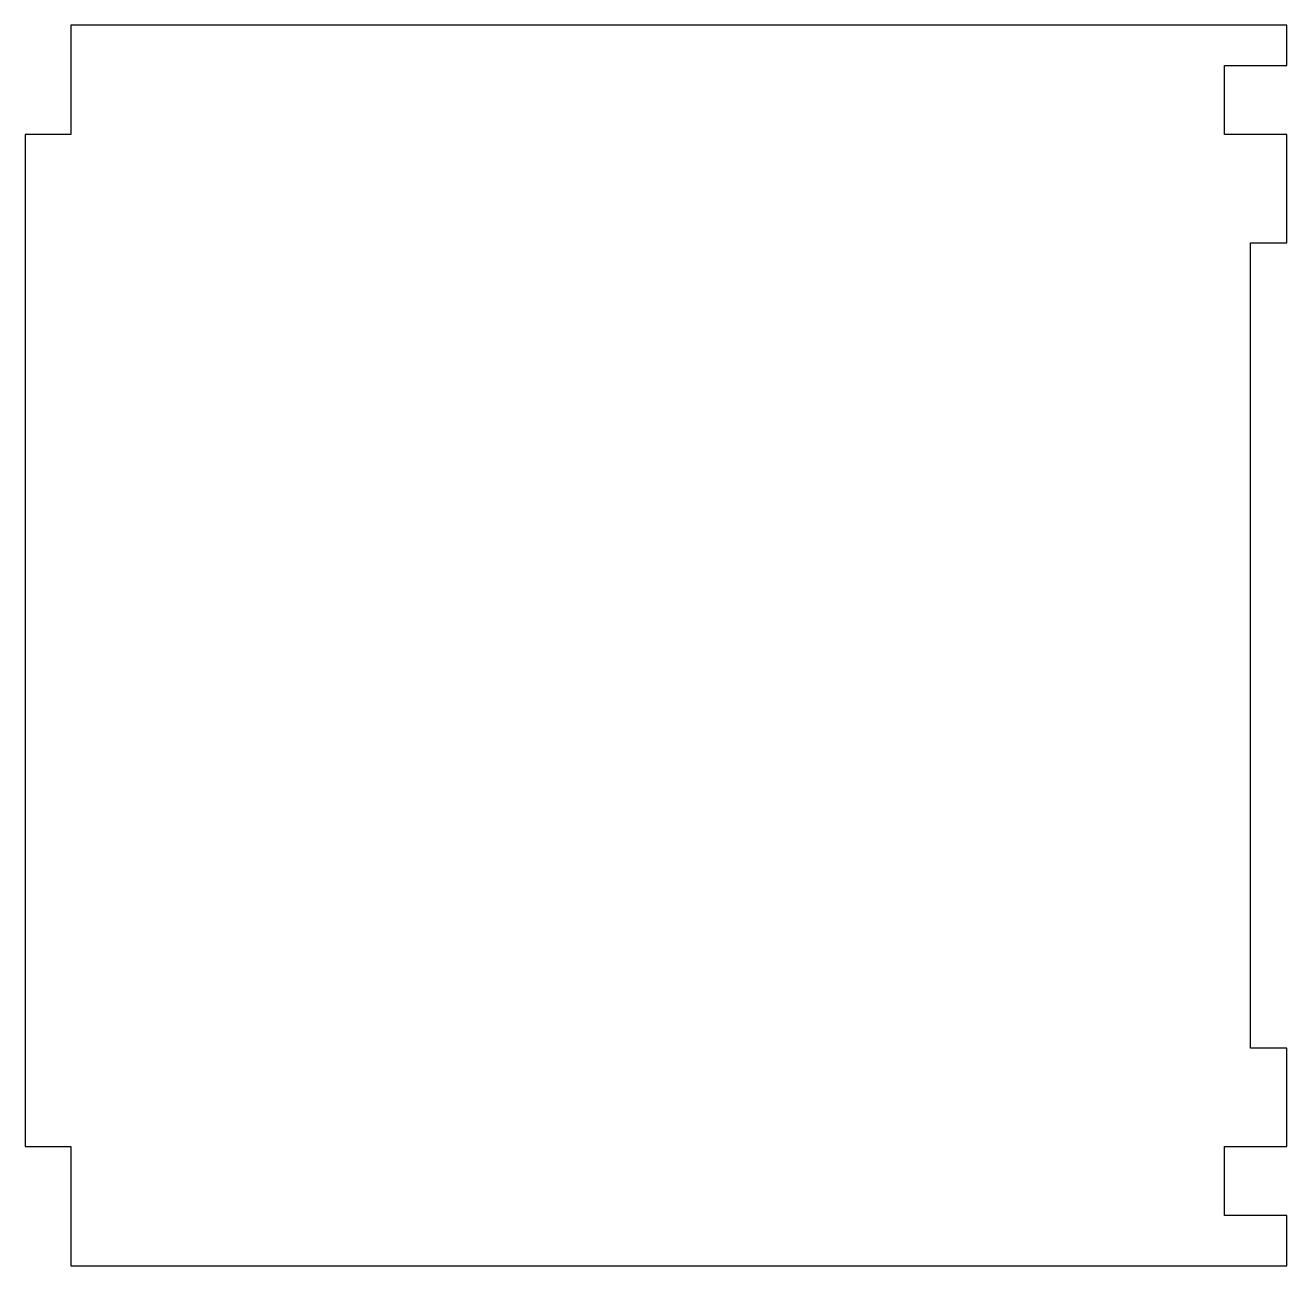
# Model space of a CAD drawing. Extents: x 0.3 to 33, y 83.5 to 115.7.
import ezdxf

# ---------------------------------------------------------------- set-up
doc = ezdxf.new("R2010")
doc.units = 0
doc.layers.get('0').update_dxf_attribs({"linetype": 'CONTINUOUS'})

msp = doc.modelspace()

# ---------------------------------------------------------------- linework, layer by layer
at = {"color": 5}
msp.add_lwpolyline([(32.044341, 89.188889), (32.044341, 110.073333), (32.988006, 110.073333), (32.988006, 112.887049), (31.377403, 112.887049), (31.377403, 114.676338), (32.988006, 114.676338), (32.988006, 115.717778), (1.461848, 115.717778), (1.461848, 112.887049), (0.282222, 112.887049), (0.282222, 86.640383), (1.461848, 86.640383), (1.461848, 83.544444), (32.988006, 83.544444), (32.988006, 84.851094), (31.377403, 84.851094), (31.377403, 86.640383), (32.988006, 86.640383), (32.988006, 89.188889), (32.044341, 89.188889)], dxfattribs=at)

doc.saveas('drawing.dxf')
